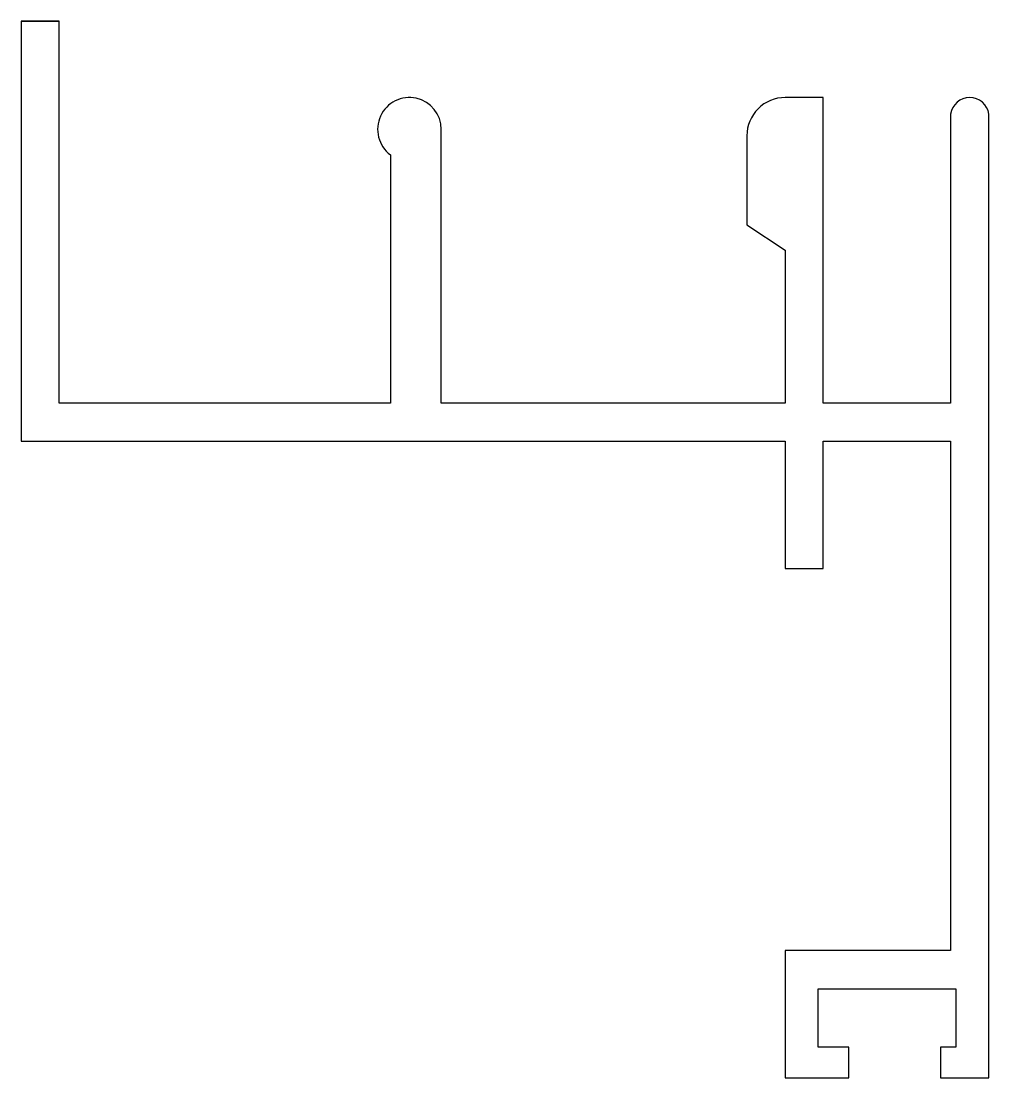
# Model space of a CAD drawing. Extents: x 149.2 to 187.2, y 197.1 to 238.6.
import ezdxf

# ---------------------------------------------------------------- set-up
doc = ezdxf.new("R2010")
doc.units = 0
doc.layers.get('0').update_dxf_attribs({"linetype": 'CONTINUOUS'})

msp = doc.modelspace()

# ---------------------------------------------------------------- linework, layer by layer
at = {"color": 7}
msp.add_lwpolyline([(179.246, 202.147), (179.246, 197.147), (181.746, 197.147), (181.746, 198.347), (180.546, 198.347), (180.546, 200.647), (185.946, 200.647), (185.946, 198.347), (185.346, 198.347), (185.346, 197.147), (187.246, 197.147), (187.246, 234.997, 0.866667), (185.746, 234.997), (185.746, 223.647), (180.746, 223.647), (180.746, 235.647), (179.246, 235.647, 0.414214), (177.746, 234.147), (177.746, 230.647), (179.246, 229.647), (179.246, 223.647), (165.746, 223.647), (165.746, 234.397, 1.618034), (163.746, 233.397), (163.746, 223.647), (150.746, 223.647), (150.746, 238.647), (149.246, 238.647), (150.746, 238.647), (149.246, 238.647), (149.246, 222.147), (179.246, 222.147), (179.246, 217.147), (180.746, 217.147), (180.746, 222.147), (185.746, 222.147), (185.746, 202.147)], format="xyb", close=True, dxfattribs=at)

doc.saveas('drawing.dxf')
